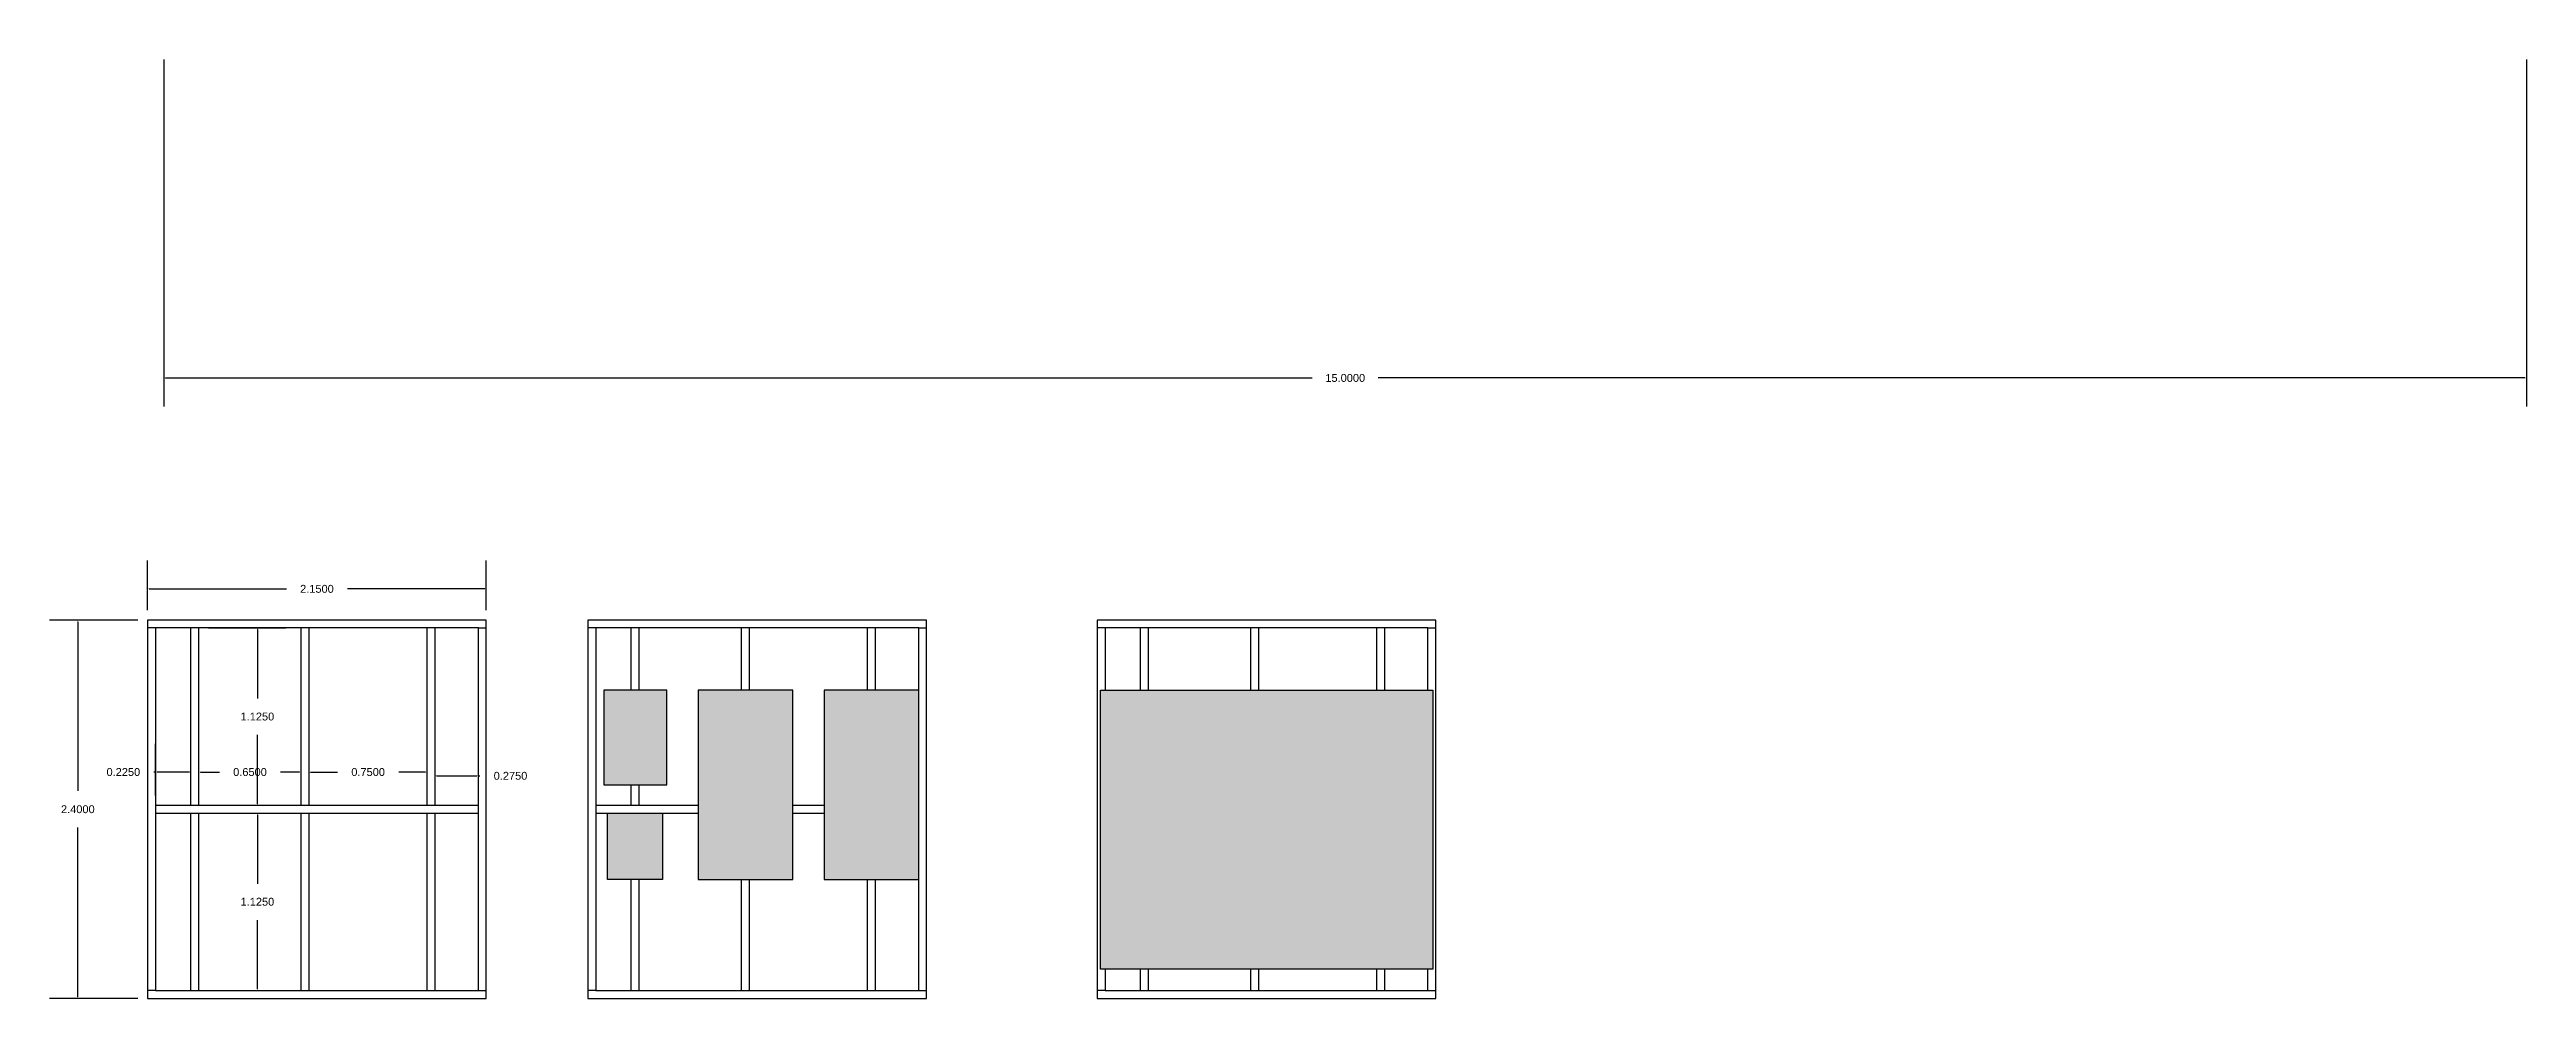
# Model space of a CAD drawing. Header units: metres. Extents: x 0.1 to 15.9, y 0.8 to 6.8.
import ezdxf

# ---------------------------------------------------------------- set-up
doc = ezdxf.new("R2010")
doc.units = ezdxf.units.M
doc.layers.add('atras', color=7, linetype='Continuous')
doc.styles.get("Standard").update_dxf_attribs({"font": 'arial.ttf'})
doc.dimstyles.get("Standard").update_dxf_attribs({"dimtxt": 0.05, "dimasz": 0.01, "dimexe": 0.18, "dimexo": 0.0625, "dimgap": 0.09, "dimtad": 0, "dimtih": 1, "dimtoh": 1, "dimdec": 4, "dimzin": 0, "dimdsep": 46, "dimtxsty": 'Standard', "dimcen": 0, "dimadec": 0, "dimazin": 0, "dimtfac": 1, "dimtdec": 4, "dimtofl": 0, "dimtmove": 0, "dimatfit": 3, "dimfxl": 1, "dimtolj": 1, "dimtzin": 0, "dimarcsym": 0})

# ---------------------------------------------------------------- blocks, each defined once
blk = doc.blocks.new('*D7')
at = {"color": 0, "lineweight": -2, "transparency": 16777216}
for p, q in [((0.766, 3.248), (0.766, 3.563)), ((2.916, 3.248), (2.916, 3.563)), ((0.776, 3.383), (1.647, 3.383)), ((2.906, 3.383), (2.035, 3.383))]:
    blk.add_line(p, q, dxfattribs=at)
at = {"color": 0, "transparency": 16777216}
for points in [[(0.776, 3.385), (0.776, 3.382), (0.766, 3.383)], [(2.906, 3.385), (2.906, 3.382), (2.916, 3.383)]]:
    blk.add_solid(points, dxfattribs=at)
at = {"layer": 'Defpoints', "color": 0, "transparency": 16777216}
for p in [(0.766, 3.383), (0.766, 3.185), (2.916, 3.185)]:
    blk.add_point(p, dxfattribs=at)
at = {"color": 0, "transparency": 16777216, "insert": (1.841, 3.383), "char_height": 0.05, "attachment_point": 5}
blk.add_mtext('\\A1;2.1500', dxfattribs=at)
blk = doc.blocks.new('*D8')
at = {"color": 0, "lineweight": -2, "transparency": 16777216}
for p, q in [((0.703, 3.185), (0.143, 3.185)), ((0.323, 3.175), (0.323, 2.101)), ((0.323, 0.795), (0.323, 1.87)), ((0.703, 0.785), (0.143, 0.785))]:
    blk.add_line(p, q, dxfattribs=at)
at = {"color": 0, "transparency": 16777216}
for points in [[(0.322, 3.175), (0.325, 3.175), (0.323, 3.185)], [(0.322, 0.795), (0.325, 0.795), (0.323, 0.785)]]:
    blk.add_solid(points, dxfattribs=at)
at = {"layer": 'Defpoints', "color": 0, "transparency": 16777216}
for p in [(0.766, 3.185), (0.323, 0.785), (0.766, 0.785)]:
    blk.add_point(p, dxfattribs=at)
at = {"color": 0, "transparency": 16777216, "insert": (0.323, 1.985), "char_height": 0.05, "attachment_point": 5}
blk.add_mtext('\\A1;2.4000', dxfattribs=at)
blk = doc.blocks.new('*D13')
at = {"layer": 'atras', "color": 0, "lineweight": -2, "transparency": 16777216}
for p, q in [((0.87, 6.742), (0.87, 4.541)), ((15.87, 6.742), (15.87, 4.541)), ((0.88, 4.721), (8.159, 4.721)), ((15.86, 4.721), (8.58, 4.721))]:
    blk.add_line(p, q, dxfattribs=at)
at = {"layer": 'atras', "color": 0, "transparency": 16777216}
for points in [[(0.88, 4.723), (0.88, 4.719), (0.87, 4.721)], [(15.86, 4.723), (15.86, 4.719), (15.87, 4.721)]]:
    blk.add_solid(points, dxfattribs=at)
at = {"layer": 'Defpoints', "color": 0, "transparency": 16777216}
for p in [(0.87, 6.804), (15.87, 6.804), (15.87, 4.721)]:
    blk.add_point(p, dxfattribs=at)
at = {"layer": 'atras', "color": 0, "transparency": 16777216, "insert": (8.37, 4.721), "char_height": 0.05, "attachment_point": 5}
blk.add_mtext('\\A1;15.0000', dxfattribs=at)
blk = doc.blocks.new('*D14')
at = {"layer": 'atras', "color": 0, "lineweight": -2, "transparency": 16777216}
for p, q in [((1.091, 2.073), (1.091, 2.401)), ((1.741, 2.073), (1.741, 2.401)), ((1.101, 2.221), (1.222, 2.221)), ((1.731, 2.221), (1.61, 2.221))]:
    blk.add_line(p, q, dxfattribs=at)
at = {"layer": 'atras', "color": 0, "transparency": 16777216}
for points in [[(1.101, 2.223), (1.101, 2.22), (1.091, 2.221)], [(1.731, 2.223), (1.731, 2.22), (1.741, 2.221)]]:
    blk.add_solid(points, dxfattribs=at)
at = {"layer": 'Defpoints', "color": 0, "transparency": 16777216}
for p in [(1.741, 2.221), (1.091, 2.01), (1.741, 2.01)]:
    blk.add_point(p, dxfattribs=at)
at = {"layer": 'atras', "color": 0, "transparency": 16777216, "insert": (1.416, 2.221), "char_height": 0.05, "attachment_point": 5}
blk.add_mtext('\\A1;0.6500', dxfattribs=at)
blk = doc.blocks.new('*D15')
at = {"layer": 'atras', "color": 0, "lineweight": -2, "transparency": 16777216}
for p, q in [((1.791, 2.073), (1.791, 2.401)), ((2.541, 2.073), (2.541, 2.401)), ((1.801, 2.221), (1.972, 2.221)), ((2.531, 2.221), (2.36, 2.221))]:
    blk.add_line(p, q, dxfattribs=at)
at = {"layer": 'atras', "color": 0, "transparency": 16777216}
for points in [[(1.801, 2.222), (1.801, 2.219), (1.791, 2.221)], [(2.531, 2.222), (2.531, 2.219), (2.541, 2.221)]]:
    blk.add_solid(points, dxfattribs=at)
at = {"layer": 'Defpoints', "color": 0, "transparency": 16777216}
for p in [(2.541, 2.221), (1.791, 2.01), (2.541, 2.01)]:
    blk.add_point(p, dxfattribs=at)
at = {"layer": 'atras', "color": 0, "transparency": 16777216, "insert": (2.166, 2.221), "char_height": 0.05, "attachment_point": 5}
blk.add_mtext('\\A1;0.7500', dxfattribs=at)
blk = doc.blocks.new('*D16')
at = {"layer": 'atras', "color": 0, "lineweight": -2, "transparency": 16777216}
for p, q in [((2.591, 2.073), (2.591, 2.377)), ((2.866, 2.073), (2.866, 2.377)), ((2.601, 2.197), (2.856, 2.197)), ((2.866, 2.197), (2.876, 2.197))]:
    blk.add_line(p, q, dxfattribs=at)
at = {"layer": 'atras', "color": 0, "transparency": 16777216}
for points in [[(2.601, 2.199), (2.601, 2.196), (2.591, 2.197)], [(2.856, 2.199), (2.856, 2.196), (2.866, 2.197)]]:
    blk.add_solid(points, dxfattribs=at)
at = {"layer": 'Defpoints', "color": 0, "transparency": 16777216}
for p in [(2.866, 2.197), (2.591, 2.01), (2.866, 2.01)]:
    blk.add_point(p, dxfattribs=at)
at = {"layer": 'atras', "color": 0, "transparency": 16777216, "insert": (3.07, 2.197), "char_height": 0.05, "attachment_point": 5}
blk.add_mtext('\\A1;0.2750', dxfattribs=at)
blk = doc.blocks.new('*D17')
at = {"layer": 'atras', "color": 0, "lineweight": -2, "transparency": 16777216}
for p, q in [((0.816, 2.073), (0.816, 2.401)), ((1.041, 2.073), (1.041, 2.401)), ((0.816, 2.221), (0.806, 2.221)), ((1.031, 2.221), (0.826, 2.221))]:
    blk.add_line(p, q, dxfattribs=at)
at = {"layer": 'atras', "color": 0, "transparency": 16777216}
for points in [[(0.826, 2.223), (0.826, 2.22), (0.816, 2.221)], [(1.031, 2.223), (1.031, 2.22), (1.041, 2.221)]]:
    blk.add_solid(points, dxfattribs=at)
at = {"layer": 'Defpoints', "color": 0, "transparency": 16777216}
for p in [(0.816, 2.221), (0.816, 2.01), (1.041, 2.01)]:
    blk.add_point(p, dxfattribs=at)
at = {"layer": 'atras', "color": 0, "transparency": 16777216, "insert": (0.612, 2.221), "char_height": 0.05, "attachment_point": 5}
blk.add_mtext('\\A1;0.2250', dxfattribs=at)
blk = doc.blocks.new('*D18')
at = {"layer": 'atras', "color": 0, "lineweight": -2, "transparency": 16777216}
for p, q in [((1.153, 1.96), (1.643, 1.96)), ((1.463, 1.95), (1.463, 1.513)), ((1.463, 0.845), (1.463, 1.282)), ((1.153, 0.835), (1.643, 0.835))]:
    blk.add_line(p, q, dxfattribs=at)
at = {"layer": 'atras', "color": 0, "transparency": 16777216}
for points in [[(1.461, 1.95), (1.465, 1.95), (1.463, 1.96)], [(1.461, 0.845), (1.465, 0.845), (1.463, 0.835)]]:
    blk.add_solid(points, dxfattribs=at)
at = {"layer": 'Defpoints', "color": 0, "transparency": 16777216}
for p in [(1.091, 1.96), (1.463, 1.96), (1.091, 0.835)]:
    blk.add_point(p, dxfattribs=at)
at = {"layer": 'atras', "color": 0, "transparency": 16777216, "insert": (1.463, 1.398), "char_height": 0.05, "attachment_point": 5}
blk.add_mtext('\\A1;1.1250', dxfattribs=at)
blk = doc.blocks.new('*D19')
at = {"layer": 'atras', "color": 0, "lineweight": -2, "transparency": 16777216}
for p, q in [((1.153, 3.135), (1.643, 3.135)), ((1.463, 3.125), (1.463, 2.688)), ((1.463, 2.02), (1.463, 2.457)), ((1.153, 2.01), (1.643, 2.01))]:
    blk.add_line(p, q, dxfattribs=at)
at = {"layer": 'atras', "color": 0, "transparency": 16777216}
for points in [[(1.461, 3.125), (1.465, 3.125), (1.463, 3.135)], [(1.461, 2.02), (1.465, 2.02), (1.463, 2.01)]]:
    blk.add_solid(points, dxfattribs=at)
at = {"layer": 'Defpoints', "color": 0, "transparency": 16777216}
for p in [(1.091, 3.135), (1.463, 3.135), (1.091, 2.01)]:
    blk.add_point(p, dxfattribs=at)
at = {"layer": 'atras', "color": 0, "transparency": 16777216, "insert": (1.463, 2.573), "char_height": 0.05, "attachment_point": 5}
blk.add_mtext('\\A1;1.1250', dxfattribs=at)

msp = doc.modelspace()

# ---------------------------------------------------------------- hatches: boundary and pattern name
at = {"true_color": 0xf1eb1f}
h = msp.add_hatch(color=2, dxfattribs=at)
h.dxf.hatch_style = 1
h.paths.add_polyline_path([(4.06183, 2.74005), (3.66183, 2.74005), (3.66183, 2.14005), (4.06183, 2.14005)])
h = msp.add_hatch(color=1)
h.dxf.hatch_style = 1
h.paths.add_polyline_path([(5.66183, 2.74005), (5.06183, 2.74005), (5.06183, 1.54005), (5.66183, 1.54005)])
h.paths.add_polyline_path([(4.86183, 2.74005), (4.26183, 2.74005), (4.26183, 1.54005), (4.86183, 1.54005)])
h = msp.add_hatch(color=6)
h.dxf.hatch_style = 1
h.paths.add_polyline_path([(8.92531, 2.74005), (6.81531, 2.74005), (6.81531, 0.97005), (8.92531, 0.97005)])
at = {"true_color": 0xf8991e}
h = msp.add_hatch(color=30, dxfattribs=at)
h.dxf.hatch_style = 1
h.paths.add_polyline_path([(4.03483, 1.96005), (3.68483, 1.96005), (3.68483, 1.54005), (4.03483, 1.54005)])

# ---------------------------------------------------------------- linework, layer by layer
for p, q in [((0.81586, 3.13505), (0.76586, 3.13505)), ((1.04086, 2.01005), (1.04086, 3.13505)), ((1.09086, 2.01005), (1.09086, 3.13505)), ((1.74086, 2.01005), (1.74086, 3.13505)), ((1.79086, 2.01005), (1.79086, 3.13505)), ((2.54086, 2.01005), (2.54086, 3.13505)), ((2.59086, 2.01005), (2.59086, 3.13505)), ((2.86586, 3.13505), (2.91586, 3.13505)), ((3.61183, 3.13505), (3.56183, 3.13505)), ((3.83683, 2.74005), (3.83683, 3.13505)), ((3.88683, 2.74005), (3.88683, 3.13505)), ((4.53683, 2.74005), (4.53683, 3.13505)), ((4.58683, 2.74005), (4.58683, 3.13505)), ((5.33683, 2.74005), (5.33683, 3.13505)), ((5.38683, 2.74005), (5.38683, 3.13505)), ((5.66183, 3.13505), (5.71183, 3.13505)), ((6.84531, 3.13505), (6.79531, 3.13505)), ((7.07031, 2.74005), (7.07031, 3.13505)), ((7.12031, 2.74005), (7.12031, 3.13505)), ((7.77031, 2.74005), (7.77031, 3.13505)), ((7.82031, 2.74005), (7.82031, 3.13505)), ((8.57031, 2.74005), (8.57031, 3.13505)), ((8.62031, 2.74005), (8.62031, 3.13505)), ((8.89531, 3.13505), (8.94531, 3.13505)), ((3.83683, 2.01005), (3.83683, 2.14005)), ((3.88683, 2.01005), (3.88683, 2.14005)), ((0.81586, 2.01005), (2.86586, 2.01005)), ((0.81586, 1.96005), (2.86586, 1.96005)), ((1.04086, 0.83505), (1.04086, 1.96005)), ((1.09086, 0.83505), (1.09086, 1.96005)), ((1.74086, 0.83505), (1.74086, 1.96005)), ((1.79086, 0.83505), (1.79086, 1.96005)), ((2.54086, 0.83505), (2.54086, 1.96005)), ((2.59086, 0.83505), (2.59086, 1.96005)), ((3.61183, 2.01005), (4.26183, 2.01005)), ((3.61183, 1.96005), (4.26183, 1.96005)), ((4.86183, 2.01005), (5.06183, 2.01005)), ((4.86183, 1.96005), (5.06183, 1.96005)), ((3.83683, 0.83505), (3.83683, 1.54005)), ((3.88683, 0.83505), (3.88683, 1.54005)), ((4.53683, 0.83505), (4.53683, 1.54005)), ((4.58683, 0.83505), (4.58683, 1.54005)), ((5.33683, 0.83505), (5.33683, 1.54005)), ((5.38683, 0.83505), (5.38683, 1.54005)), ((7.07031, 0.83505), (7.07031, 0.97005)), ((7.12031, 0.83505), (7.12031, 0.97005)), ((7.77031, 0.83505), (7.77031, 0.97005)), ((7.82031, 0.83505), (7.82031, 0.97005)), ((8.57031, 0.83505), (8.57031, 0.97005)), ((8.62031, 0.83505), (8.62031, 0.97005)), ((0.81586, 0.83505), (0.76586, 0.83505)), ((2.86586, 0.83505), (2.91586, 0.83505)), ((3.61183, 0.83505), (3.56183, 0.83505)), ((5.66183, 0.83505), (5.71183, 0.83505)), ((6.84531, 0.83505), (6.79531, 0.83505)), ((8.89531, 0.83505), (8.94531, 0.83505))]:
    msp.add_line(p, q)
for points in [[(0.76586, 0.78505), (2.91586, 0.78505), (2.91586, 3.18505), (0.76586, 3.18505)], [(3.56183, 0.78505), (5.71183, 0.78505), (5.71183, 3.18505), (3.56183, 3.18505)], [(6.79531, 0.78505), (8.94531, 0.78505), (8.94531, 3.18505), (6.79531, 3.18505)], [(0.81586, 0.83505), (2.86586, 0.83505), (2.86586, 3.13505), (0.81586, 3.13505)], [(3.61183, 0.83505), (5.66183, 0.83505), (5.66183, 3.13505), (3.61183, 3.13505)], [(4.06183, 2.74005), (3.66183, 2.74005), (3.66183, 2.14005), (4.06183, 2.14005)], [(4.86183, 2.74005), (4.26183, 2.74005), (4.26183, 1.54005), (4.86183, 1.54005)], [(5.66183, 2.74005), (5.06183, 2.74005), (5.06183, 1.54005), (5.66183, 1.54005)], [(6.81531, 2.74005), (8.92531, 2.74005), (8.92531, 0.97005), (6.81531, 0.97005)], [(3.68483, 1.96005), (4.03483, 1.96005), (4.03483, 1.54005), (3.68483, 1.54005)]]:
    msp.add_lwpolyline(points, close=True)
for points in [[(8.89531, 2.74005), (8.89531, 3.13505), (6.84531, 3.13505), (6.84531, 2.74005)], [(6.84531, 0.97005), (6.84531, 0.83505), (8.89531, 0.83505), (8.89531, 0.97005)]]:
    msp.add_lwpolyline(points)

# ---------------------------------------------------------------- dimensions: what is measured, and where the dimension line sits
dim = msp.add_linear_dim(base=(0.76586, 3.38323), p1=(2.91586, 3.18505), p2=(0.76586, 3.18505), dimstyle='Standard')
dim.commit()
dim.dimension.update_dxf_attribs({"geometry": '*D7', "text_midpoint": (1.84086, 3.38323)})
dim = msp.add_linear_dim(base=(0.32327, 0.78505), p1=(0.76586, 3.18505), p2=(0.76586, 0.78505), angle=90, dimstyle='Standard')
dim.commit()
dim.dimension.update_dxf_attribs({"geometry": '*D8', "text_midpoint": (0.32327, 1.98505)})
at = {"layer": 'atras', "color": 252, "true_color": 0x939598}
dim = msp.add_linear_dim(base=(15.86968, 4.72111), p1=(0.86968, 6.80431), p2=(15.86968, 6.80431), dimstyle='Standard', dxfattribs=at)
dim.commit()
dim.dimension.update_dxf_attribs({"geometry": '*D13', "text_midpoint": (8.36968, 4.72111)})
at = {"layer": 'atras'}
for base, p1, p2, picture, middle in [((1.46293, 3.13505), (1.09086, 2.01005), (1.09086, 3.13505), '*D19', (1.46293, 2.57255)), ((1.46293, 1.96005), (1.09086, 0.83505), (1.09086, 1.96005), '*D18', (1.46293, 1.39755))]:
    dim = msp.add_linear_dim(base=base, p1=p1, p2=p2, angle=90, dimstyle='Standard', dxfattribs=at)
    dim.commit()
    dim.dimension.update_dxf_attribs({"geometry": picture, "text_midpoint": middle})
for base, p1, p2, picture, middle in [((0.81586, 2.22148), (1.04086, 2.01005), (0.81586, 2.01005), '*D17', (0.61216, 2.22148)), ((1.74086, 2.22148), (1.09086, 2.01005), (1.74086, 2.01005), '*D14', (1.41586, 2.22148)), ((2.54086, 2.22065), (1.79086, 2.01005), (2.54086, 2.01005), '*D15', (2.16586, 2.22065)), ((2.86586, 2.19728), (2.59086, 2.01005), (2.86586, 2.01005), '*D16', (3.06956, 2.19728))]:
    dim = msp.add_linear_dim(base=base, p1=p1, p2=p2, dimstyle='Standard', dxfattribs=at)
    dim.commit()
    dim.dimension.update_dxf_attribs({"geometry": picture, "text_midpoint": middle})

doc.saveas('drawing.dxf')
